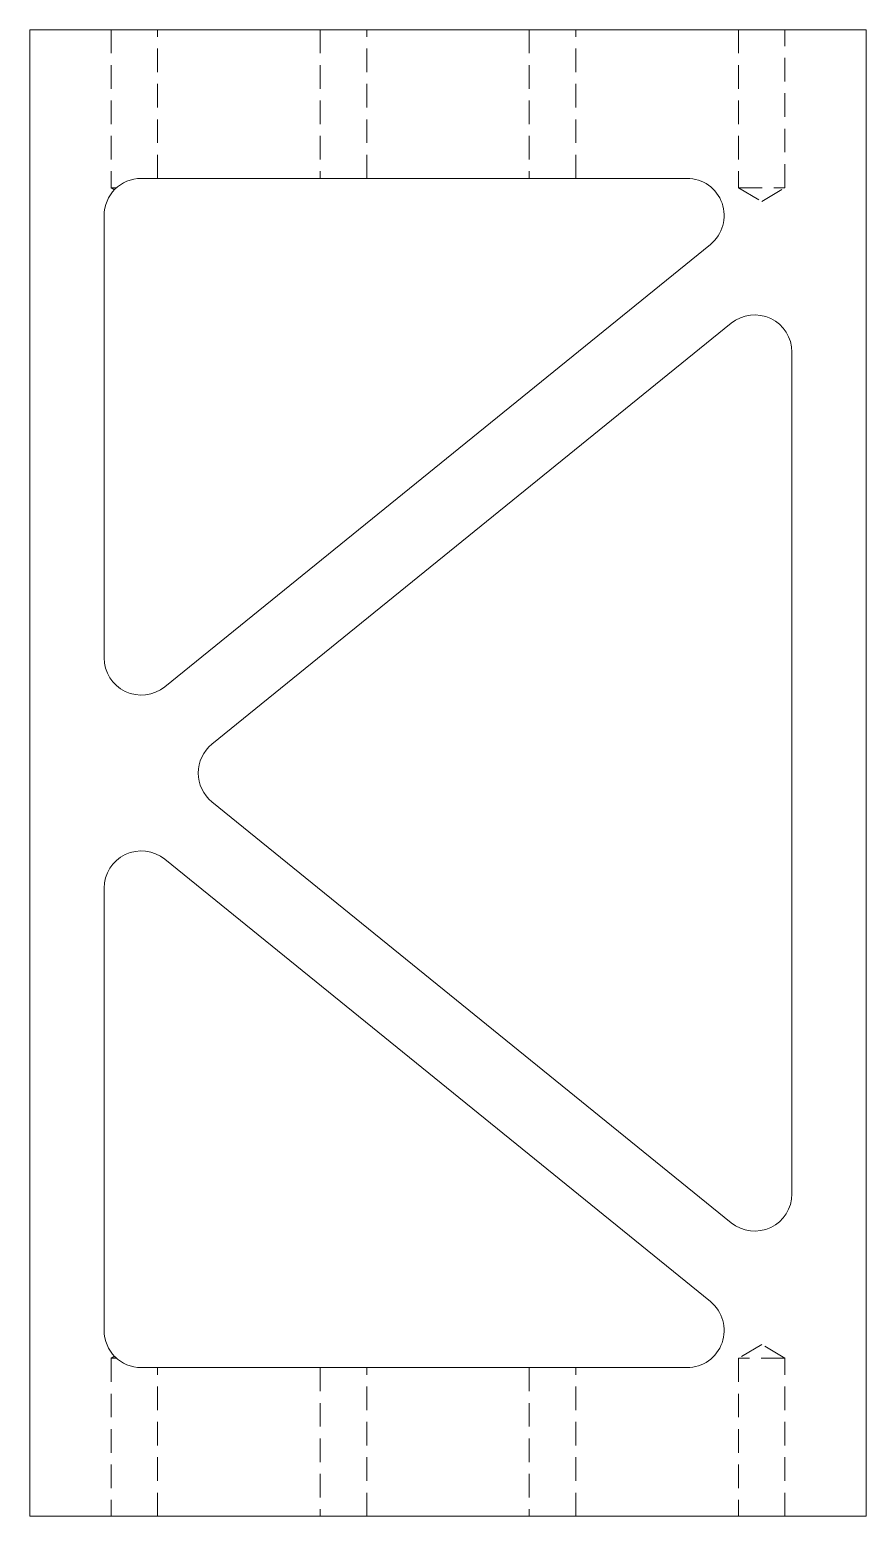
# Model space of a CAD drawing. Header units: millimetres. Extents: x -22.5 to 22.5, y -80 to 0.
import ezdxf

# ---------------------------------------------------------------- set-up
doc = ezdxf.new("R2010")
doc.units = ezdxf.units.MM
doc.linetypes.add('HIDDEN', pattern=[1.905, 1.27, -0.635])

msp = doc.modelspace()

# ---------------------------------------------------------------- linework, layer by layer
at = {"color": 7, "linetype": 'Continuous', "lineweight": 15}
for p, q in [((-22.5, 0), (-22.5, -80)), ((22.5, 0), (-22.5, 0)), ((22.5, -80), (22.5, 0)), ((12.858, -8), (-16.5, -8)), ((-18.5, -10), (-18.5, -33.804)), ((-15.24, -35.357), (14.117, -11.554)), ((15.24, -15.793), (-12.699, -38.446)), ((18.5, -62.654), (18.5, -17.346)), ((-12.699, -41.554), (15.24, -64.207)), ((14.117, -68.446), (-15.24, -44.643)), ((-18.5, -46.196), (-18.5, -70)), ((-16.5, -72), (12.858, -72)), ((-22.5, -80), (22.5, -80))]:
    msp.add_line(p, q, dxfattribs=at)
at = {"color": 7, "linetype": 'HIDDEN', "lineweight": 0}
for p, q in [((-18.125, 0), (-18.125, -8.5)), ((-15.625, -8), (-15.625, 0)), ((-6.875, 0), (-6.875, -8)), ((-4.375, -8), (-4.375, 0)), ((4.375, 0), (4.375, -8)), ((6.875, -8), (6.875, 0)), ((15.625, 0), (15.625, -8.5)), ((18.125, -8.5), (18.125, 0)), ((-18.125, -8.5), (-17.823, -8.5)), ((-18.125, -8.5), (-17.933, -8.615)), ((15.625, -8.5), (18.125, -8.5)), ((15.625, -8.5), (16.875, -9.251)), ((16.875, -9.251), (18.125, -8.5)), ((16.875, -70.749), (15.625, -71.5)), ((18.125, -71.5), (16.875, -70.749)), ((-17.933, -71.385), (-18.125, -71.5)), ((-17.823, -71.5), (-18.125, -71.5)), ((-18.125, -71.5), (-18.125, -80)), ((-15.625, -80), (-15.625, -72)), ((-6.875, -72), (-6.875, -80)), ((-4.375, -80), (-4.375, -72)), ((4.375, -72), (4.375, -80)), ((6.875, -80), (6.875, -72)), ((18.125, -71.5), (15.625, -71.5)), ((15.625, -71.5), (15.625, -80)), ((18.125, -80), (18.125, -71.5))]:
    msp.add_line(p, q, dxfattribs=at)
at = {"color": 7, "linetype": 'Continuous', "lineweight": 15}
for centre, start, end in [((-16.5, -10), 90, 180), ((12.858, -10), 309.03551, 90), ((16.5, -17.346), 0, 129.03551), ((-16.5, -33.804), 180, 309.03551), ((-11.44, -40), 129.03551, 230.96449), ((-16.5, -46.196), 50.96449, 180), ((16.5, -62.654), 230.96449, 0), ((12.858, -70), 270, 50.96449), ((-16.5, -70), 180, 270)]:
    msp.add_arc(centre, 2, start, end, dxfattribs=at)
at = {"color": 7, "linetype": 'HIDDEN', "lineweight": 0}
msp.add_open_spline([(-17.918, -71.41), (-17.923, -71.405), (-17.936, -71.393), (-17.865, -71.46), (-17.823, -71.5)], degree=3, knots=[0, 0, 0, 0, 0.399288, 1, 1, 1, 1], dxfattribs=at)

doc.saveas('drawing.dxf')
